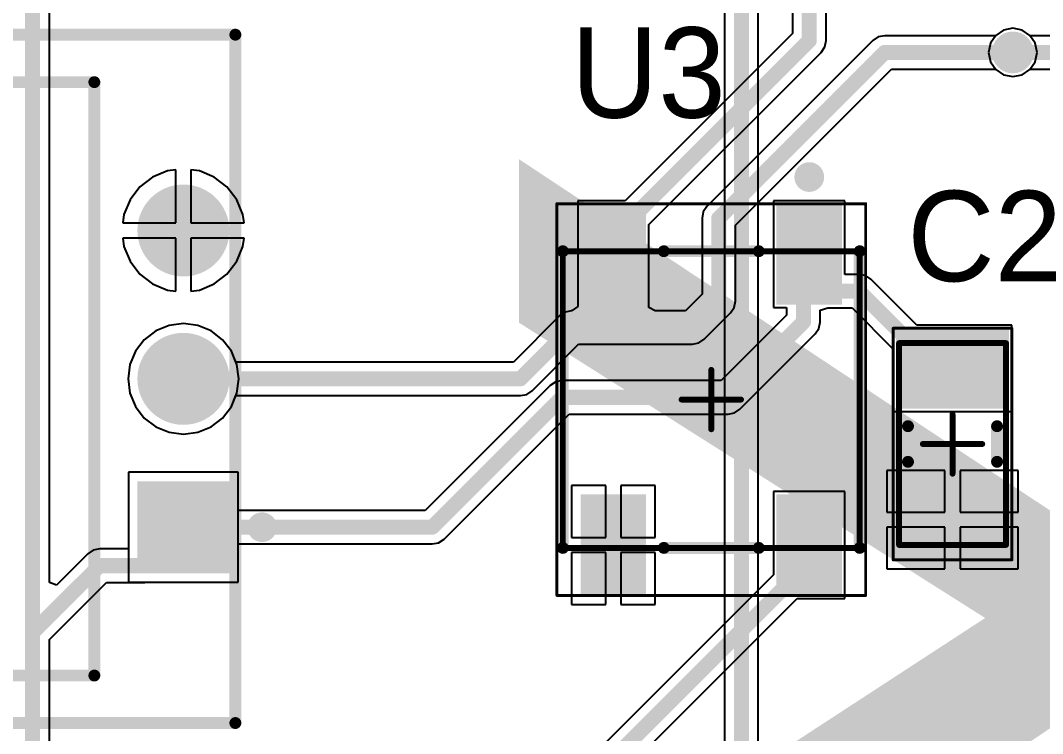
# Model space of a CAD drawing. Header units: millimetres. Extents: x 0 to 5455, y 0 to 5455.
# Drawn here: x 9.96 to 27.17, y 13.54 to 25.56 of the extents above; entities that cross this region are included whole.
import ezdxf

# ---------------------------------------------------------------- set-up
doc = ezdxf.new("R2010")
doc.units = ezdxf.units.MM
for name, color, linetype in [('BottomLayer', 5, 'Continuous'), ('BottomOverlay', 54, 'Continuous'), ('BottomSolder', 6, 'Continuous'), ('Mechanical13', 56, 'Continuous'), ('Mechanical15', 56, 'Continuous'), ('Mechanical16', 56, 'Continuous'), ('Mechanical3', 76, 'Continuous'), ('Mechanical4', 56, 'Continuous'), ('Mechanical5', 56, 'Continuous'), ('MultiLayer', 9, 'Continuous'), ('PadHoleLayer', 156, 'Continuous'), ('TopLayer', 1, 'Continuous'), ('TopOverlay', 2, 'Continuous'), ('TopPaste', 8, 'Continuous'), ('TopSolder', 216, 'Continuous'), ('ViaHoleLayer', 16, 'Continuous')]:
    doc.layers.add(name, color=color, linetype=linetype)

# ---------------------------------------------------------------- blocks, each defined once
blk = doc.blocks.new('ADAI_WS2812B_V_7')
at = {"layer": 'TopLayer'}
for points in [[(-3.2, 2.1), (-1.7, 2.1), (-1.7, 1.2), (-3.2, 1.2)], [(1.7, 2.1), (3.2, 2.1), (3.2, 1.2), (1.7, 1.2)], [(-3.2, -1.2), (-1.7, -1.2), (-1.7, -2.1), (-3.2, -2.1)], [(1.7, -1.2), (3.2, -1.2), (3.2, -2.1), (1.7, -2.1)]]:
    blk.add_hatch(color=1, dxfattribs=at).paths.add_polyline_path(points)
at = {"layer": 'TopPaste'}
for points in [[(-3.2, 2.1), (-1.7, 2.1), (-1.7, 1.2), (-3.2, 1.2)], [(1.7, 2.1), (3.2, 2.1), (3.2, 1.2), (1.7, 1.2)], [(-3.2, -1.2), (-1.7, -1.2), (-1.7, -2.1), (-3.2, -2.1)], [(1.7, -1.2), (3.2, -1.2), (3.2, -2.1), (1.7, -2.1)]]:
    blk.add_hatch(color=8, dxfattribs=at).paths.add_polyline_path(points)
at = {"layer": 'TopSolder'}
for points in [[(-3.302, 2.202), (-1.598, 2.202), (-1.598, 1.098), (-3.302, 1.098)], [(1.598, 2.202), (3.302, 2.202), (3.302, 1.098), (1.598, 1.098)], [(-3.302, -1.098), (-1.598, -1.098), (-1.598, -2.202), (-3.302, -2.202)], [(1.598, -1.098), (3.302, -1.098), (3.302, -2.202), (1.598, -2.202)]]:
    blk.add_hatch(color=216, dxfattribs=at).paths.add_polyline_path(points)
at = {"layer": 'Mechanical13', "const_width": 0.1}
for points in [[(2.5, 2.5), (-2.5, 2.5)], [(-2.5, -2.5), (-2.5, 2.5)], [(2.5, -2.5), (2.5, 2.5)], [(2.5, -2.5), (-2.5, -2.5)]]:
    blk.add_lwpolyline(points, dxfattribs=at)
at = {"layer": 'Mechanical13', "const_width": 0.05}
for points in [[(-2.525, 2.5, 1), (-2.475, 2.5, 1)], [(-2.525, 2.5, 1), (-2.475, 2.5, 1)], [(2.475, 2.5, 1), (2.525, 2.5, 1)], [(2.475, 2.5, 1), (2.525, 2.5, 1)], [(-2.525, -2.5, 1), (-2.475, -2.5, 1)], [(-2.525, -2.5, 1), (-2.475, -2.5, 1)], [(2.475, -2.5, 1), (2.525, -2.5, 1)], [(2.475, -2.5, 1), (2.525, -2.5, 1)]]:
    blk.add_lwpolyline(points, format="xyb", close=True, dxfattribs=at)
at = {"layer": 'Mechanical15'}
for points, const_width in [([(-3.3, -2.598), (-3.3, 2.6)], 0.05), ([(3.3, 2.6), (-3.3, 2.6)], 0.05), ([(3.3, -2.6), (3.3, 2.6)], 0.05), ([(0, -0.5), (0, 0.5)], 0.1), ([(0.5, 0), (-0.5, 0)], 0.1), ([(3.3, -2.6), (-3.3, -2.6)], 0.05)]:
    blk.add_lwpolyline(points, dxfattribs=dict(at, const_width=const_width))
for points, const_width in [([(-3.313, 2.6, 1), (-3.288, 2.6, 1)], 0.025), ([(-3.313, 2.6, 1), (-3.288, 2.6, 1)], 0.025), ([(3.288, 2.6, 1), (3.313, 2.6, 1)], 0.025), ([(3.288, 2.6, 1), (3.313, 2.6, 1)], 0.025), ([(-0.025, 0.5, 1), (0.025, 0.5, 1)], 0.05), ([(-0.525, 0, 1), (-0.475, 0, 1)], 0.05), ([(0.475, 0, 1), (0.525, 0, 1)], 0.05), ([(-0.025, -0.5, 1), (0.025, -0.5, 1)], 0.05), ([(-3.313, -2.598, 1), (-3.288, -2.598, 1)], 0.025), ([(-3.313, -2.6, 1), (-3.288, -2.6, 1)], 0.025), ([(3.288, -2.6, 1), (3.313, -2.6, 1)], 0.025), ([(3.288, -2.6, 1), (3.313, -2.6, 1)], 0.025)]:
    blk.add_lwpolyline(points, format="xyb", close=True, dxfattribs=dict(at, const_width=const_width))
at = {"layer": 'TopOverlay', "const_width": 0.2}
for points in [[(2.5, 2.5), (-2.5, 2.5)], [(-2.5, -0.8), (-2.5, 0.8)], [(2.5, -0.8), (2.5, 0.8)], [(2.5, -2.5), (-2.5, -2.5)]]:
    blk.add_lwpolyline(points, dxfattribs=at)
at = {"layer": 'TopOverlay'}
for points, const_width in [([(-2.55, 2.5, 1), (-2.45, 2.5, 1)], 0.1), ([(2.45, 2.5, 1), (2.55, 2.5, 1)], 0.1), ([(-3.625, 1.65, 1), (-3.875, 1.65, 1)], 0.25), ([(-3.938, 1.65, 1), (-3.813, 1.65, 1)], 0.125), ([(-3.687, 1.65, 1), (-3.562, 1.65, 1)], 0.125), ([(-2.55, 0.8, 1), (-2.45, 0.8, 1)], 0.1), ([(2.45, 0.8, 1), (2.55, 0.8, 1)], 0.1), ([(-2.55, -0.8, 1), (-2.45, -0.8, 1)], 0.1), ([(2.45, -0.8, 1), (2.55, -0.8, 1)], 0.1), ([(-2.55, -2.5, 1), (-2.45, -2.5, 1)], 0.1), ([(2.45, -2.5, 1), (2.55, -2.5, 1)], 0.1)]:
    blk.add_lwpolyline(points, format="xyb", close=True, dxfattribs=dict(at, const_width=const_width))
blk = doc.blocks.new('FP_PTV09A_4_MFG_15')
at = {"layer": 'BottomLayer'}
h = blk.add_hatch(color=5, dxfattribs=at)
edge = h.paths.add_edge_path()
edge.add_arc((-4.4, -1.1), 1.2, 180, 360)
edge.add_line((-3.2, -1.1), (-3.2, 1.1))
edge.add_arc((-4.4, 1.1), 1.2, 0, 180)
edge.add_line((-5.6, 1.1), (-5.6, -1.1))
h = blk.add_hatch(color=5, dxfattribs=at)
edge = h.paths.add_edge_path()
edge.add_arc((4.4, -1.1), 1.2, 180, 360)
edge.add_line((5.6, -1.1), (5.6, 1.1))
edge.add_arc((4.4, 1.1), 1.2, 0, 180)
edge.add_line((3.2, 1.1), (3.2, -1.1))
blk.add_hatch(color=5, dxfattribs=at).paths.add_polyline_path([(-3.275, -6.225), (-1.725, -6.225), (-1.725, -7.775), (-3.275, -7.775)])
h = blk.add_hatch(color=5, dxfattribs=at)
edge = h.paths.add_edge_path()
edge.add_arc((0, -7), 0.775, 0, 360)
h = blk.add_hatch(color=5, dxfattribs=at)
edge = h.paths.add_edge_path()
edge.add_arc((2.5, -7), 0.775, 0, 360)
at = {"layer": 'BottomSolder'}
h = blk.add_hatch(color=6, dxfattribs=at)
edge = h.paths.add_edge_path()
edge.add_arc((-4.4, -1.1), 1.2, 180, 360)
edge.add_line((-3.2, -1.1), (-3.2, 1.1))
edge.add_arc((-4.4, 1.1), 1.2, 0, 180)
edge.add_line((-5.6, 1.1), (-5.6, -1.1))
h = blk.add_hatch(color=6, dxfattribs=at)
edge = h.paths.add_edge_path()
edge.add_arc((4.4, -1.1), 1.2, 180, 360)
edge.add_line((5.6, -1.1), (5.6, 1.1))
edge.add_arc((4.4, 1.1), 1.2, 0, 180)
edge.add_line((3.2, 1.1), (3.2, -1.1))
blk.add_hatch(color=6, dxfattribs=at).paths.add_polyline_path([(-3.275, -6.225), (-1.725, -6.225), (-1.725, -7.775), (-3.275, -7.775)])
h = blk.add_hatch(color=6, dxfattribs=at)
edge = h.paths.add_edge_path()
edge.add_arc((0, -7), 0.775, 0, 360)
h = blk.add_hatch(color=6, dxfattribs=at)
edge = h.paths.add_edge_path()
edge.add_arc((2.5, -7), 0.775, 0, 360)
at = {"layer": 'MultiLayer'}
h = blk.add_hatch(color=9, dxfattribs=at)
edge = h.paths.add_edge_path()
edge.add_arc((-4.4, -1.1), 1.2, 180, 360)
edge.add_line((-3.2, -1.1), (-3.2, 1.1))
edge.add_arc((-4.4, 1.1), 1.2, 0, 180)
edge.add_line((-5.6, 1.1), (-5.6, -1.1))
h = blk.add_hatch(color=9, dxfattribs=at)
edge = h.paths.add_edge_path()
edge.add_arc((4.4, -1.1), 1.2, 180, 360)
edge.add_line((5.6, -1.1), (5.6, 1.1))
edge.add_arc((4.4, 1.1), 1.2, 0, 180)
edge.add_line((3.2, 1.1), (3.2, -1.1))
blk.add_hatch(color=9, dxfattribs=at).paths.add_polyline_path([(-3.275, -6.225), (-1.725, -6.225), (-1.725, -7.775), (-3.275, -7.775)])
h = blk.add_hatch(color=9, dxfattribs=at)
edge = h.paths.add_edge_path()
edge.add_arc((0, -7), 0.775, 0, 360)
h = blk.add_hatch(color=9, dxfattribs=at)
edge = h.paths.add_edge_path()
edge.add_arc((2.5, -7), 0.775, 0, 360)
at = {"layer": 'PadHoleLayer'}
h = blk.add_hatch(color=156, dxfattribs=at)
edge = h.paths.add_edge_path()
edge.add_arc((-4.4, -1.1), 0.9, 180, 360)
edge.add_line((-3.5, -1.1), (-3.5, 1.1))
edge.add_arc((-4.4, 1.1), 0.9, 0, 180)
edge.add_line((-5.3, 1.1), (-5.3, -1.1))
h = blk.add_hatch(color=156, dxfattribs=at)
edge = h.paths.add_edge_path()
edge.add_arc((4.4, -1.1), 0.9, 180, 360)
edge.add_line((5.3, -1.1), (5.3, 1.1))
edge.add_arc((4.4, 1.1), 0.9, 0, 180)
edge.add_line((3.5, 1.1), (3.5, -1.1))
h = blk.add_hatch(color=156, dxfattribs=at)
edge = h.paths.add_edge_path()
edge.add_arc((-2.5, -7), 0.5, 0, 360)
h = blk.add_hatch(color=156, dxfattribs=at)
edge = h.paths.add_edge_path()
edge.add_arc((0, -7), 0.5, 0, 360)
h = blk.add_hatch(color=156, dxfattribs=at)
edge = h.paths.add_edge_path()
edge.add_arc((2.5, -7), 0.5, 0, 360)
at = {"layer": 'TopLayer'}
h = blk.add_hatch(color=1, dxfattribs=at)
edge = h.paths.add_edge_path()
edge.add_arc((-4.4, -1.1), 1.2, 180, 360)
edge.add_line((-3.2, -1.1), (-3.2, 1.1))
edge.add_arc((-4.4, 1.1), 1.2, 0, 180)
edge.add_line((-5.6, 1.1), (-5.6, -1.1))
h = blk.add_hatch(color=1, dxfattribs=at)
edge = h.paths.add_edge_path()
edge.add_arc((4.4, -1.1), 1.2, 180, 360)
edge.add_line((5.6, -1.1), (5.6, 1.1))
edge.add_arc((4.4, 1.1), 1.2, 0, 180)
edge.add_line((3.2, 1.1), (3.2, -1.1))
blk.add_hatch(color=1, dxfattribs=at).paths.add_polyline_path([(-3.275, -6.225), (-1.725, -6.225), (-1.725, -7.775), (-3.275, -7.775)])
h = blk.add_hatch(color=1, dxfattribs=at)
edge = h.paths.add_edge_path()
edge.add_arc((0, -7), 0.775, 0, 360)
h = blk.add_hatch(color=1, dxfattribs=at)
edge = h.paths.add_edge_path()
edge.add_arc((2.5, -7), 0.775, 0, 360)
at = {"layer": 'TopSolder'}
h = blk.add_hatch(color=216, dxfattribs=at)
edge = h.paths.add_edge_path()
edge.add_arc((-4.4, -1.1), 1.2, 180, 360)
edge.add_line((-3.2, -1.1), (-3.2, 1.1))
edge.add_arc((-4.4, 1.1), 1.2, 0, 180)
edge.add_line((-5.6, 1.1), (-5.6, -1.1))
h = blk.add_hatch(color=216, dxfattribs=at)
edge = h.paths.add_edge_path()
edge.add_arc((4.4, -1.1), 1.2, 180, 360)
edge.add_line((5.6, -1.1), (5.6, 1.1))
edge.add_arc((4.4, 1.1), 1.2, 0, 180)
edge.add_line((3.2, 1.1), (3.2, -1.1))
blk.add_hatch(color=216, dxfattribs=at).paths.add_polyline_path([(-3.275, -6.225), (-1.725, -6.225), (-1.725, -7.775), (-3.275, -7.775)])
h = blk.add_hatch(color=216, dxfattribs=at)
edge = h.paths.add_edge_path()
edge.add_arc((0, -7), 0.775, 0, 360)
h = blk.add_hatch(color=216, dxfattribs=at)
edge = h.paths.add_edge_path()
edge.add_arc((2.5, -7), 0.775, 0, 360)
at = {"layer": 'Mechanical16', "const_width": 0.1}
for points in [[(0, 0.5), (0, -0.5)], [(-0.5, 0), (0.5, 0)]]:
    blk.add_lwpolyline(points, dxfattribs=at)
at = {"layer": 'Mechanical16', "const_width": 0.05}
for points in [[(-0.025, 0.5, 1), (0.025, 0.5, 1)], [(-0.525, 0, 1), (-0.475, 0, 1)], [(0.475, 0, 1), (0.525, 0, 1)], [(-0.025, -0.5, 1), (0.025, -0.5, 1)]]:
    blk.add_lwpolyline(points, format="xyb", close=True, dxfattribs=at)
at = {"layer": 'Mechanical3', "const_width": 0.2}
for points in [[(-5, 5.5), (-5, -5.5)], [(-5, 5.5), (5, 5.5)], [(5, 5.5), (5, -5.5)], [(-5, -5.5), (5, -5.5)]]:
    blk.add_lwpolyline(points, dxfattribs=at)
at = {"layer": 'Mechanical3', "const_width": 0.1}
for points in [[(-5.05, 5.5, 1), (-4.95, 5.5, 1)], [(-5.05, 5.5, 1), (-4.95, 5.5, 1)], [(4.95, 5.5, 1), (5.05, 5.5, 1)], [(4.95, 5.5, 1), (5.05, 5.5, 1)], [(-5.05, -5.5, 1), (-4.95, -5.5, 1)], [(-5.05, -5.5, 1), (-4.95, -5.5, 1)], [(4.95, -5.5, 1), (5.05, -5.5, 1)], [(4.95, -5.5, 1), (5.05, -5.5, 1)]]:
    blk.add_lwpolyline(points, format="xyb", close=True, dxfattribs=at)
at = {"layer": 'Mechanical4', "const_width": 0.2}
for points in [[(-5.8, 5.6), (-5.8, -7.875)], [(-5.8, 5.6), (5.8, 5.6)], [(5.8, 5.6), (5.8, -7.875)], [(-5.8, -7.875), (5.8, -7.875)]]:
    blk.add_lwpolyline(points, dxfattribs=at)
at = {"layer": 'Mechanical4', "const_width": 0.1}
for points in [[(-5.85, 5.6, 1), (-5.75, 5.6, 1)], [(-5.85, 5.6, 1), (-5.75, 5.6, 1)], [(5.75, 5.6, 1), (5.85, 5.6, 1)], [(5.75, 5.6, 1), (5.85, 5.6, 1)], [(-5.85, -7.875, 1), (-5.75, -7.875, 1)], [(-5.85, -7.875, 1), (-5.75, -7.875, 1)], [(5.75, -7.875, 1), (5.85, -7.875, 1)], [(5.75, -7.875, 1), (5.85, -7.875, 1)]]:
    blk.add_lwpolyline(points, format="xyb", close=True, dxfattribs=at)
at = {"layer": 'Mechanical5', "const_width": 0.2}
for points in [[(-5.8, 5.6), (-5.8, -7.875)], [(-5.8, 5.6), (5.8, 5.6)], [(5.8, 5.6), (5.8, -7.875)], [(-5.8, -7.875), (5.8, -7.875)]]:
    blk.add_lwpolyline(points, dxfattribs=at)
at = {"layer": 'Mechanical5', "const_width": 0.1}
for points in [[(-5.85, 5.6, 1), (-5.75, 5.6, 1)], [(-5.85, 5.6, 1), (-5.75, 5.6, 1)], [(5.75, 5.6, 1), (5.85, 5.6, 1)], [(5.75, 5.6, 1), (5.85, 5.6, 1)], [(-5.85, -7.875, 1), (-5.75, -7.875, 1)], [(-5.85, -7.875, 1), (-5.75, -7.875, 1)], [(5.75, -7.875, 1), (5.85, -7.875, 1)], [(5.75, -7.875, 1), (5.85, -7.875, 1)]]:
    blk.add_lwpolyline(points, format="xyb", close=True, dxfattribs=at)
at = {"layer": 'TopOverlay', "const_width": 0.2}
for points in [[(-5, 5.5), (-5, 2.675)], [(-5, 5.5), (5, 5.5)], [(5, 5.5), (5, 2.675)], [(-5, -2.675), (-5, -5.5)], [(5, -2.675), (5, -5.5)], [(-5, -5.5), (5, -5.5)]]:
    blk.add_lwpolyline(points, dxfattribs=at)
at = {"layer": 'TopOverlay'}
for points, const_width in [([(-5.05, 5.5, 1), (-4.95, 5.5, 1)], 0.1), ([(-5.05, 5.5, 1), (-4.95, 5.5, 1)], 0.1), ([(4.95, 5.5, 1), (5.05, 5.5, 1)], 0.1), ([(4.95, 5.5, 1), (5.05, 5.5, 1)], 0.1), ([(-5.05, 2.675, 1), (-4.95, 2.675, 1)], 0.1), ([(4.95, 2.675, 1), (5.05, 2.675, 1)], 0.1), ([(-5.05, -2.675, 1), (-4.95, -2.675, 1)], 0.1), ([(4.95, -2.675, 1), (5.05, -2.675, 1)], 0.1), ([(-5.05, -5.5, 1), (-4.95, -5.5, 1)], 0.1), ([(-5.05, -5.5, 1), (-4.95, -5.5, 1)], 0.1), ([(4.95, -5.5, 1), (5.05, -5.5, 1)], 0.1), ([(4.95, -5.5, 1), (5.05, -5.5, 1)], 0.1), ([(-2.375, -8.325, 1), (-2.625, -8.325, 1)], 0.25), ([(-2.688, -8.325, 1), (-2.563, -8.325, 1)], 0.125), ([(-2.437, -8.325, 1), (-2.312, -8.325, 1)], 0.125)]:
    blk.add_lwpolyline(points, format="xyb", close=True, dxfattribs=dict(at, const_width=const_width))
at = {"layer": 'Mechanical5'}
blk.add_text('R2', height=1, dxfattribs=at).set_placement((0, -1.326))
blk = doc.blocks.new('CAPC3216X180X55LL20T25_34')
at = {"layer": 'TopLayer'}
for points in [[(-1.85, -0.85), (-1.85, 0.85), (-0.7, 0.85), (-0.7, -0.85)], [(0.7, -0.85), (0.7, 0.85), (1.85, 0.85), (1.85, -0.85)]]:
    blk.add_hatch(color=1, dxfattribs=at).paths.add_polyline_path(points)
at = {"layer": 'TopPaste'}
for points in [[(-1.85, -0.85), (-1.85, 0.85), (-0.7, 0.85), (-0.7, -0.85)], [(0.7, -0.85), (0.7, 0.85), (1.85, 0.85), (1.85, -0.85)]]:
    blk.add_hatch(color=8, dxfattribs=at).paths.add_polyline_path(points)
at = {"layer": 'TopSolder'}
for points in [[(-1.952, -0.952), (-1.952, 0.952), (-0.598, 0.952), (-0.598, -0.952)], [(0.598, -0.952), (0.598, 0.952), (1.952, 0.952), (1.952, -0.952)]]:
    blk.add_hatch(color=216, dxfattribs=at).paths.add_polyline_path(points)
at = {"layer": 'Mechanical13', "const_width": 0.1}
for points in [[(-1.7, 0.9), (1.7, 0.9)], [(-1.7, 0.9), (-1.7, -0.9)], [(1.7, 0.9), (1.7, -0.9)], [(-1.7, -0.9), (1.7, -0.9)]]:
    blk.add_lwpolyline(points, dxfattribs=at)
at = {"layer": 'Mechanical13', "const_width": 0.05}
for points in [[(-1.725, 0.9, 1), (-1.675, 0.9, 1)], [(-1.725, 0.9, 1), (-1.675, 0.9, 1)], [(1.675, 0.9, 1), (1.725, 0.9, 1)], [(1.675, 0.9, 1), (1.725, 0.9, 1)], [(-1.725, -0.9, 1), (-1.675, -0.9, 1)], [(-1.725, -0.9, 1), (-1.675, -0.9, 1)], [(1.675, -0.9, 1), (1.725, -0.9, 1)], [(1.675, -0.9, 1), (1.725, -0.9, 1)]]:
    blk.add_lwpolyline(points, format="xyb", close=True, dxfattribs=at)
at = {"layer": 'Mechanical15'}
for points, const_width in [([(-1.95, 1), (1.95, 1)], 0.05), ([(-1.95, 1), (-1.95, -1)], 0.05), ([(1.95, 1), (1.95, -1)], 0.05), ([(0, 0.5), (0, -0.5)], 0.1), ([(-0.5, 0), (0.5, 0)], 0.1), ([(-1.95, -1), (1.95, -1)], 0.05)]:
    blk.add_lwpolyline(points, dxfattribs=dict(at, const_width=const_width))
for points, const_width in [([(-1.963, 1, 1), (-1.938, 1, 1)], 0.025), ([(-1.963, 1, 1), (-1.938, 1, 1)], 0.025), ([(1.937, 1, 1), (1.962, 1, 1)], 0.025), ([(1.937, 1, 1), (1.962, 1, 1)], 0.025), ([(-0.025, 0.5, 1), (0.025, 0.5, 1)], 0.05), ([(-0.525, 0, 1), (-0.475, 0, 1)], 0.05), ([(0.475, 0, 1), (0.525, 0, 1)], 0.05), ([(-0.025, -0.5, 1), (0.025, -0.5, 1)], 0.05), ([(-1.963, -1, 1), (-1.938, -1, 1)], 0.025), ([(-1.963, -1, 1), (-1.938, -1, 1)], 0.025), ([(1.937, -1, 1), (1.962, -1, 1)], 0.025), ([(1.937, -1, 1), (1.962, -1, 1)], 0.025)]:
    blk.add_lwpolyline(points, format="xyb", close=True, dxfattribs=dict(at, const_width=const_width))
at = {"layer": 'TopOverlay', "const_width": 0.2}
for points in [[(-0.3, 0.75), (0.3, 0.75)], [(-0.3, -0.75), (0.3, -0.75)]]:
    blk.add_lwpolyline(points, dxfattribs=at)
at = {"layer": 'TopOverlay', "const_width": 0.1}
for points in [[(-0.35, 0.75, 1), (-0.25, 0.75, 1)], [(0.25, 0.75, 1), (0.35, 0.75, 1)], [(-0.35, -0.75, 1), (-0.25, -0.75, 1)], [(0.25, -0.75, 1), (0.35, -0.75, 1)]]:
    blk.add_lwpolyline(points, format="xyb", close=True, dxfattribs=at)

msp = doc.modelspace()

# ---------------------------------------------------------------- hatches: boundary and pattern name
at = {"layer": 'BottomLayer'}
h = msp.add_hatch(color=5, dxfattribs=at)
edge = h.paths.add_edge_path()
edge.add_arc((26.67, 25.019), 0.25, 0, 360)
at = {"layer": 'BottomSolder'}
h = msp.add_hatch(color=6, dxfattribs=at)
edge = h.paths.add_edge_path()
edge.add_arc((26.67, 25.019), 0.352, 0, 360)
at = {"layer": 'TopLayer'}
h = msp.add_hatch(color=1, dxfattribs=at)
edge = h.paths.add_edge_path()
edge.add_arc((26.67, 25.019), 0.25, 0, 360)
at = {"layer": 'TopSolder'}
h = msp.add_hatch(color=216, dxfattribs=at)
edge = h.paths.add_edge_path()
edge.add_arc((26.67, 25.019), 0.352, 0, 360)
at = {"layer": 'ViaHoleLayer'}
h = msp.add_hatch(color=16, dxfattribs=at)
edge = h.paths.add_edge_path()
edge.add_arc((26.67, 25.019), 0.175, 0, 360)

# ---------------------------------------------------------------- linework, layer by layer
at = {"layer": 'BottomLayer'}
for p, q in [((22.38, 2.324), (22.38, 27.051)), ((21.816, 26.934), (21.816, 2.324)), ((26.382, 25.307), (26.293, 25.175)), ((26.514, 25.396), (26.382, 25.307)), ((26.67, 25.427), (26.514, 25.396)), ((26.826, 25.396), (26.67, 25.427)), ((26.958, 25.307), (26.826, 25.396)), ((26.962, 25.301), (26.958, 25.307)), ((26.293, 25.175), (26.262, 25.019)), ((37.602, 25.301), (26.962, 25.301)), ((26.262, 25.019), (26.293, 24.863)), ((26.293, 24.863), (26.382, 24.731)), ((26.382, 24.731), (26.514, 24.642)), ((26.514, 24.642), (26.67, 24.611)), ((26.67, 24.611), (26.826, 24.642)), ((26.826, 24.642), (26.958, 24.731)), ((26.958, 24.731), (26.962, 24.737)), ((26.962, 24.737), (37.719, 24.737)), ((12.181, 22.917), (11.966, 22.752)), ((12.431, 23.021), (12.181, 22.917)), ((12.573, 23.039), (12.431, 23.021)), ((12.573, 22.145), (12.573, 23.039)), ((12.969, 23.021), (12.827, 23.039)), ((12.827, 23.039), (12.827, 22.145)), ((13.219, 22.917), (12.969, 23.021)), ((13.434, 22.752), (13.219, 22.917)), ((11.966, 22.752), (11.801, 22.537)), ((13.599, 22.537), (13.434, 22.752)), ((11.801, 22.537), (11.697, 22.287)), ((13.703, 22.287), (13.599, 22.537)), ((11.697, 22.287), (11.679, 22.145)), ((13.721, 22.145), (13.703, 22.287)), ((11.679, 22.145), (12.573, 22.145)), ((12.827, 22.145), (13.721, 22.145)), ((12.573, 21.891), (11.679, 21.891)), ((11.679, 21.891), (11.697, 21.749)), ((12.573, 20.997), (12.573, 21.891)), ((13.721, 21.891), (12.827, 21.891)), ((12.827, 21.891), (12.827, 20.997)), ((13.703, 21.749), (13.721, 21.891)), ((11.697, 21.749), (11.801, 21.499)), ((13.599, 21.499), (13.703, 21.749)), ((11.801, 21.499), (11.966, 21.284)), ((13.434, 21.284), (13.599, 21.499)), ((11.966, 21.284), (12.181, 21.119)), ((13.219, 21.119), (13.434, 21.284)), ((12.181, 21.119), (12.431, 21.015)), ((12.431, 21.015), (12.573, 20.997)), ((12.827, 20.997), (12.969, 21.015)), ((12.969, 21.015), (13.219, 21.119)), ((12.234, 20.326), (12.04, 20.178)), ((12.459, 20.419), (12.234, 20.326)), ((12.7, 20.451), (12.459, 20.419)), ((12.941, 20.419), (12.7, 20.451)), ((13.166, 20.326), (12.941, 20.419)), ((13.36, 20.178), (13.166, 20.326)), ((12.04, 20.178), (11.892, 19.984)), ((13.508, 19.984), (13.36, 20.178)), ((11.892, 19.984), (11.799, 19.759)), ((13.601, 19.759), (13.508, 19.984)), ((11.799, 19.759), (11.767, 19.518)), ((13.633, 19.518), (13.601, 19.759)), ((11.767, 19.518), (11.799, 19.277)), ((13.601, 19.277), (13.633, 19.518)), ((11.799, 19.277), (11.892, 19.052)), ((13.508, 19.052), (13.601, 19.277)), ((11.892, 19.052), (12.04, 18.858)), ((13.36, 18.858), (13.508, 19.052)), ((12.04, 18.858), (12.234, 18.71)), ((13.166, 18.71), (13.36, 18.858)), ((12.234, 18.71), (12.459, 18.617)), ((12.459, 18.617), (12.7, 18.585)), ((12.7, 18.585), (12.941, 18.617)), ((12.941, 18.617), (13.166, 18.71)), ((13.625, 17.943), (11.775, 17.943)), ((11.775, 17.943), (11.775, 16.093)), ((13.625, 16.093), (13.625, 17.943)), ((11.775, 16.093), (13.625, 16.093))]:
    msp.add_line(p, q, dxfattribs=at)
at = {"layer": 'BottomLayer', "const_width": 0.254}
for points in [[(22.098, 2.032), (22.098, 27.051)], [(26.67, 25.019), (37.719, 25.019)]]:
    msp.add_lwpolyline(points, dxfattribs=at)
at = {"layer": 'BottomLayer', "const_width": 0.127}
msp.add_lwpolyline([(26.607, 25.019, 1), (26.733, 25.019, 1)], format="xyb", close=True, dxfattribs=at)
at = {"layer": 'TopLayer'}
for p, q in [((22.959, 29.448), (22.959, 25.336)), ((23.523, 25.219), (23.523, 29.448)), ((10.442, 16.088), (10.442, 28.966)), ((22.959, 25.336), (20.142, 22.519)), ((26.382, 25.307), (26.378, 25.301)), ((26.514, 25.396), (26.382, 25.307)), ((26.67, 25.427), (26.514, 25.396)), ((26.826, 25.396), (26.67, 25.427)), ((26.958, 25.307), (26.826, 25.396)), ((27.047, 25.175), (26.958, 25.307)), ((24.311, 25.219), (21.517, 22.425)), ((23.502, 25.111), (23.523, 25.219)), ((24.403, 25.28), (24.311, 25.219)), ((24.511, 25.301), (24.403, 25.28)), ((26.378, 25.301), (24.511, 25.301)), ((24.511, 25.301), (24.511, 25.301)), ((27.078, 25.019), (27.047, 25.175)), ((20.541, 22.119), (23.441, 25.019)), ((23.441, 25.019), (23.502, 25.111)), ((23.441, 25.019), (23.441, 25.019)), ((27.047, 24.863), (27.078, 25.019)), ((26.958, 24.731), (27.047, 24.863)), ((21.999, 22.108), (24.628, 24.737)), ((24.628, 24.737), (26.378, 24.737)), ((26.378, 24.737), (26.382, 24.731)), ((26.382, 24.731), (26.514, 24.642)), ((26.514, 24.642), (26.67, 24.611)), ((26.67, 24.611), (26.826, 24.642)), ((26.826, 24.642), (26.958, 24.731)), ((12.181, 22.917), (11.966, 22.752)), ((12.431, 23.021), (12.181, 22.917)), ((12.573, 23.039), (12.431, 23.021)), ((12.573, 22.145), (12.573, 23.039)), ((12.969, 23.021), (12.827, 23.039)), ((12.827, 23.039), (12.827, 22.145)), ((13.219, 22.917), (12.969, 23.021)), ((13.434, 22.752), (13.219, 22.917)), ((11.966, 22.752), (11.801, 22.537)), ((13.599, 22.537), (13.434, 22.752)), ((11.801, 22.537), (11.697, 22.287)), ((13.703, 22.287), (13.599, 22.537)), ((20.142, 22.519), (19.341, 22.519)), ((19.341, 22.519), (19.341, 20.74)), ((21.517, 22.425), (21.456, 22.333)), ((23.841, 22.519), (22.641, 22.519)), ((22.641, 22.519), (22.641, 20.719)), ((23.841, 21.278), (23.841, 22.519)), ((11.697, 22.287), (11.679, 22.145)), ((13.721, 22.145), (13.703, 22.287)), ((21.456, 22.333), (21.435, 22.225)), ((21.435, 22.225), (21.435, 22.225)), ((21.435, 22.225), (21.435, 20.945)), ((11.679, 22.145), (12.573, 22.145)), ((12.827, 22.145), (13.721, 22.145)), ((20.541, 20.793), (20.541, 22.119)), ((21.999, 20.828), (21.999, 22.108)), ((12.573, 21.891), (11.679, 21.891)), ((11.679, 21.891), (11.697, 21.749)), ((12.573, 20.997), (12.573, 21.891)), ((13.721, 21.891), (12.827, 21.891)), ((12.827, 21.891), (12.827, 20.997)), ((13.703, 21.749), (13.721, 21.891)), ((11.697, 21.749), (11.801, 21.499)), ((13.599, 21.499), (13.703, 21.749)), ((11.801, 21.499), (11.966, 21.284)), ((13.434, 21.284), (13.599, 21.499)), ((11.966, 21.284), (12.181, 21.119)), ((13.219, 21.119), (13.434, 21.284)), ((24.078, 21.278), (23.841, 21.278)), ((24.186, 21.257), (24.078, 21.278)), ((24.078, 21.278), (24.078, 21.278)), ((24.278, 21.196), (24.186, 21.257)), ((25.053, 20.42), (24.278, 21.196)), ((12.181, 21.119), (12.431, 21.015)), ((12.431, 21.015), (12.573, 20.997)), ((12.827, 20.997), (12.969, 21.015)), ((12.969, 21.015), (13.219, 21.119)), ((21.435, 20.945), (21.156, 20.666)), ((19.236, 20.665), (19.132, 20.644)), ((19.246, 20.67), (19.236, 20.665)), ((19.341, 20.74), (19.246, 20.67)), ((20.541, 20.719), (20.541, 20.793)), ((20.646, 20.666), (20.541, 20.719)), ((21.156, 20.666), (20.646, 20.666)), ((21.917, 20.628), (21.978, 20.72)), ((21.978, 20.72), (21.999, 20.828)), ((21.999, 20.828), (21.999, 20.828)), ((22.641, 20.719), (22.858, 20.719)), ((22.858, 20.719), (22.859, 20.592)), ((23.425, 20.677), (23.552, 20.716)), ((23.425, 20.476), (23.425, 20.677)), ((23.552, 20.716), (23.564, 20.713)), ((23.564, 20.713), (23.564, 20.713)), ((23.564, 20.713), (23.961, 20.713)), ((23.961, 20.713), (24.654, 20.021)), ((19.041, 20.583), (18.258, 19.8)), ((19.132, 20.644), (19.041, 20.583)), ((21.472, 20.184), (21.917, 20.628)), ((22.859, 20.592), (21.756, 19.488)), ((12.234, 20.326), (12.04, 20.178)), ((12.459, 20.419), (12.234, 20.326)), ((12.7, 20.451), (12.459, 20.419)), ((12.941, 20.419), (12.7, 20.451)), ((13.166, 20.326), (12.941, 20.419)), ((13.36, 20.178), (13.166, 20.326)), ((23.343, 20.276), (23.404, 20.368)), ((23.404, 20.368), (23.425, 20.476)), ((23.425, 20.476), (23.425, 20.476)), ((26.654, 20.42), (25.053, 20.42)), ((26.654, 18.97), (26.654, 20.42)), ((12.04, 20.178), (11.892, 19.984)), ((13.508, 19.984), (13.36, 20.178)), ((21.381, 20.123), (21.472, 20.184)), ((22.073, 19.006), (23.343, 20.276)), ((23.343, 20.276), (23.343, 20.276)), ((11.892, 19.984), (11.799, 19.759)), ((13.584, 19.8), (13.508, 19.984)), ((18.575, 19.318), (19.357, 20.101)), ((19.357, 20.101), (21.272, 20.101)), ((21.272, 20.101), (21.273, 20.101)), ((21.273, 20.101), (21.381, 20.123)), ((24.654, 20.021), (24.654, 18.97)), ((18.258, 19.8), (13.584, 19.8)), ((11.799, 19.759), (11.767, 19.518)), ((11.767, 19.518), (11.799, 19.277)), ((18.971, 19.467), (18.879, 19.406)), ((19.079, 19.488), (18.971, 19.467)), ((21.756, 19.488), (19.079, 19.488)), ((19.079, 19.488), (19.079, 19.488)), ((18.879, 19.406), (16.774, 17.3)), ((18.483, 19.257), (18.575, 19.318)), ((18.879, 19.406), (18.879, 19.406)), ((11.799, 19.277), (11.892, 19.052)), ((13.508, 19.052), (13.584, 19.236)), ((13.584, 19.236), (18.375, 19.236)), ((18.375, 19.236), (18.483, 19.257)), ((18.375, 19.236), (18.375, 19.236)), ((11.892, 19.052), (12.04, 18.858)), ((13.36, 18.858), (13.508, 19.052)), ((21.873, 18.924), (21.981, 18.945)), ((21.981, 18.945), (22.073, 19.006)), ((24.654, 18.97), (26.654, 18.97)), ((12.04, 18.858), (12.234, 18.71)), ((13.166, 18.71), (13.36, 18.858)), ((17.091, 16.818), (19.196, 18.924)), ((19.196, 18.924), (21.873, 18.924)), ((21.873, 18.924), (21.873, 18.924)), ((12.234, 18.71), (12.459, 18.617)), ((12.459, 18.617), (12.7, 18.585)), ((12.7, 18.585), (12.941, 18.617)), ((12.941, 18.617), (13.166, 18.71)), ((13.625, 17.943), (11.775, 17.943)), ((11.775, 17.943), (11.775, 16.652)), ((13.625, 17.3), (13.625, 17.943)), ((25.527, 17.974), (24.55, 17.974)), ((24.55, 17.974), (24.55, 17.272)), ((25.527, 17.272), (25.527, 17.974)), ((26.758, 17.974), (25.781, 17.974)), ((25.781, 17.974), (25.781, 17.272)), ((26.758, 17.272), (26.758, 17.974)), ((19.814, 17.723), (19.237, 17.723)), ((19.237, 17.723), (19.237, 16.846)), ((19.814, 16.846), (19.814, 17.723)), ((20.645, 17.723), (20.068, 17.723)), ((20.068, 17.723), (20.068, 16.846)), ((20.645, 16.846), (20.645, 17.723)), ((23.841, 17.619), (22.641, 17.619)), ((22.641, 17.619), (22.641, 16.218)), ((23.841, 15.819), (23.841, 17.619)), ((16.774, 17.3), (13.625, 17.3)), ((24.55, 17.272), (25.527, 17.272)), ((25.781, 17.272), (26.758, 17.272)), ((25.527, 17.018), (24.55, 17.018)), ((24.55, 17.018), (24.55, 16.316)), ((25.527, 16.316), (25.527, 17.018)), ((26.758, 17.018), (25.781, 17.018)), ((25.781, 17.018), (25.781, 16.316)), ((26.758, 16.316), (26.758, 17.018)), ((13.625, 16.093), (13.625, 16.736)), ((13.625, 16.736), (16.891, 16.736)), ((16.891, 16.736), (16.999, 16.757)), ((16.891, 16.736), (16.891, 16.736)), ((16.999, 16.757), (17.091, 16.818)), ((19.237, 16.846), (19.814, 16.846)), ((20.068, 16.846), (20.645, 16.846)), ((11.09, 16.57), (10.56, 16.039)), ((11.182, 16.631), (11.09, 16.57)), ((11.29, 16.652), (11.182, 16.631)), ((11.775, 16.652), (11.29, 16.652)), ((19.814, 16.592), (19.237, 16.592)), ((19.237, 16.592), (19.237, 15.715)), ((19.814, 15.715), (19.814, 16.592)), ((20.645, 16.592), (20.068, 16.592)), ((20.068, 16.592), (20.068, 15.715)), ((20.645, 15.715), (20.645, 16.592)), ((22.641, 16.218), (19.741, 13.319)), ((24.55, 16.316), (25.527, 16.316)), ((25.781, 16.316), (26.758, 16.316)), ((10.442, 15.123), (11.407, 16.088)), ((10.56, 16.039), (10.442, 16.088)), ((11.407, 16.088), (12.052, 16.088)), ((12.052, 16.088), (12.079, 16.093)), ((12.052, 16.088), (12.052, 16.088)), ((12.079, 16.093), (13.625, 16.093)), ((19.237, 15.715), (19.814, 15.715)), ((20.068, 15.715), (20.645, 15.715)), ((20.223, 13.002), (23.04, 15.819)), ((23.04, 15.819), (23.841, 15.819)), ((10.442, 4.562), (10.442, 15.123))]:
    msp.add_line(p, q, dxfattribs=at)
at = {"layer": 'TopLayer', "const_width": 0.254}
for points in [[(23.241, 25.219), (23.241, 30.348)], [(10.16, 15.24), (10.16, 29.083)], [(19.941, 21.919), (23.241, 25.219)], [(21.717, 22.225), (24.511, 25.019)], [(24.511, 25.019), (26.67, 25.019)], [(21.717, 20.828), (21.717, 22.225)], [(19.941, 21.619), (19.941, 21.919)], [(23.241, 21.319), (23.241, 21.619)], [(23.143, 20.476), (23.143, 21.319)], [(23.241, 21.319), (23.564, 20.996)], [(23.564, 20.996), (24.078, 20.996)], [(24.078, 20.996), (25.379, 19.695)], [(21.273, 20.384), (21.717, 20.828)], [(18.375, 19.518), (19.241, 20.384)], [(19.241, 20.384), (21.273, 20.384)], [(21.873, 19.206), (23.143, 20.476)], [(25.379, 19.695), (25.654, 19.695)], [(12.7, 19.518), (18.375, 19.518)], [(16.891, 17.018), (19.079, 19.206)], [(19.079, 19.206), (21.873, 19.206)], [(12.052, 16.37), (12.7, 17.018)], [(12.602, 17.018), (12.7, 17.018)], [(12.7, 17.018), (16.891, 17.018)], [(23.241, 16.419), (23.241, 16.719)], [(19.941, 13.119), (23.241, 16.419)], [(10.16, 15.24), (11.29, 16.37)], [(11.29, 16.37), (12.052, 16.37)], [(10.16, 4.445), (10.16, 15.24)]]:
    msp.add_lwpolyline(points, dxfattribs=at)
at = {"layer": 'TopLayer', "const_width": 0.127}
for points in [[(23.177, 25.219, 1), (23.305, 25.219, 1)], [(23.177, 25.219, 1), (23.305, 25.219, 1)], [(24.448, 25.019, 1), (24.575, 25.019, 1)], [(24.448, 25.019, 1), (24.575, 25.019, 1)], [(26.607, 25.019, 1), (26.733, 25.019, 1)], [(21.654, 22.225, 1), (21.78, 22.225, 1)], [(21.654, 22.225, 1), (21.78, 22.225, 1)], [(19.878, 21.919, 1), (20.005, 21.919, 1)], [(19.878, 21.919, 1), (20.005, 21.919, 1)], [(19.878, 21.619, 1), (20.005, 21.619, 1)], [(23.177, 21.619, 1), (23.305, 21.619, 1)], [(23.079, 21.319, 1), (23.206, 21.319, 1)], [(23.177, 21.319, 1), (23.305, 21.319, 1)], [(23.177, 21.319, 1), (23.305, 21.319, 1)], [(23.501, 20.996, 1), (23.628, 20.996, 1)], [(23.501, 20.996, 1), (23.628, 20.996, 1)], [(24.015, 20.996, 1), (24.142, 20.996, 1)], [(24.015, 20.996, 1), (24.142, 20.996, 1)], [(21.654, 20.828, 1), (21.78, 20.828, 1)], [(21.654, 20.828, 1), (21.78, 20.828, 1)], [(19.177, 20.384, 1), (19.304, 20.384, 1)], [(19.177, 20.384, 1), (19.304, 20.384, 1)], [(21.209, 20.384, 1), (21.336, 20.384, 1)], [(21.209, 20.384, 1), (21.336, 20.384, 1)], [(23.079, 20.476, 1), (23.206, 20.476, 1)], [(23.079, 20.476, 1), (23.206, 20.476, 1)], [(25.315, 19.695, 1), (25.442, 19.695, 1)], [(25.315, 19.695, 1), (25.442, 19.695, 1)], [(25.59, 19.695, 1), (25.718, 19.695, 1)], [(12.636, 19.518, 1), (12.764, 19.518, 1)], [(18.312, 19.518, 1), (18.439, 19.518, 1)], [(18.312, 19.518, 1), (18.439, 19.518, 1)], [(19.015, 19.206, 1), (19.142, 19.206, 1)], [(19.015, 19.206, 1), (19.142, 19.206, 1)], [(21.809, 19.206, 1), (21.936, 19.206, 1)], [(21.809, 19.206, 1), (21.936, 19.206, 1)], [(12.538, 17.018, 1), (12.665, 17.018, 1)], [(12.636, 17.018, 1), (12.764, 17.018, 1)], [(12.636, 17.018, 1), (12.764, 17.018, 1)], [(12.636, 17.018, 1), (12.764, 17.018, 1)], [(16.828, 17.018, 1), (16.954, 17.018, 1)], [(16.828, 17.018, 1), (16.954, 17.018, 1)], [(23.177, 16.719, 1), (23.305, 16.719, 1)], [(23.177, 16.419, 1), (23.305, 16.419, 1)], [(23.177, 16.419, 1), (23.305, 16.419, 1)], [(11.227, 16.37, 1), (11.354, 16.37, 1)], [(11.227, 16.37, 1), (11.354, 16.37, 1)], [(11.989, 16.37, 1), (12.116, 16.37, 1)], [(11.989, 16.37, 1), (12.116, 16.37, 1)], [(10.097, 15.24, 1), (10.223, 15.24, 1)], [(10.097, 15.24, 1), (10.223, 15.24, 1)], [(10.097, 15.24, 1), (10.223, 15.24, 1)]]:
    msp.add_lwpolyline(points, format="xyb", close=True, dxfattribs=at)

# ---------------------------------------------------------------- block references
for name, p, rotation in [('FP_PTV09A_4_MFG_15', (5.7, 19.518), 90), ('ADAI_WS2812B_V_7', (21.591, 19.169), 270), ('CAPC3216X180X55LL20T25_34', (25.654, 18.42), 90)]:
    msp.add_blockref(name, p, dxfattribs=dict(rotation=rotation))

# ---------------------------------------------------------------- texts
at = {"layer": 'BottomOverlay'}
msp.add_text('X', height=20, rotation=90, dxfattribs=at).set_placement((38.354, 6.477))
at = {"layer": 'TopOverlay'}
for s, p in [('U3', (19.229, 23.919)), ('C2', (24.892, 21.163))]:
    msp.add_text(s, height=1.524, dxfattribs=at).set_placement(p)

doc.saveas('drawing.dxf')
